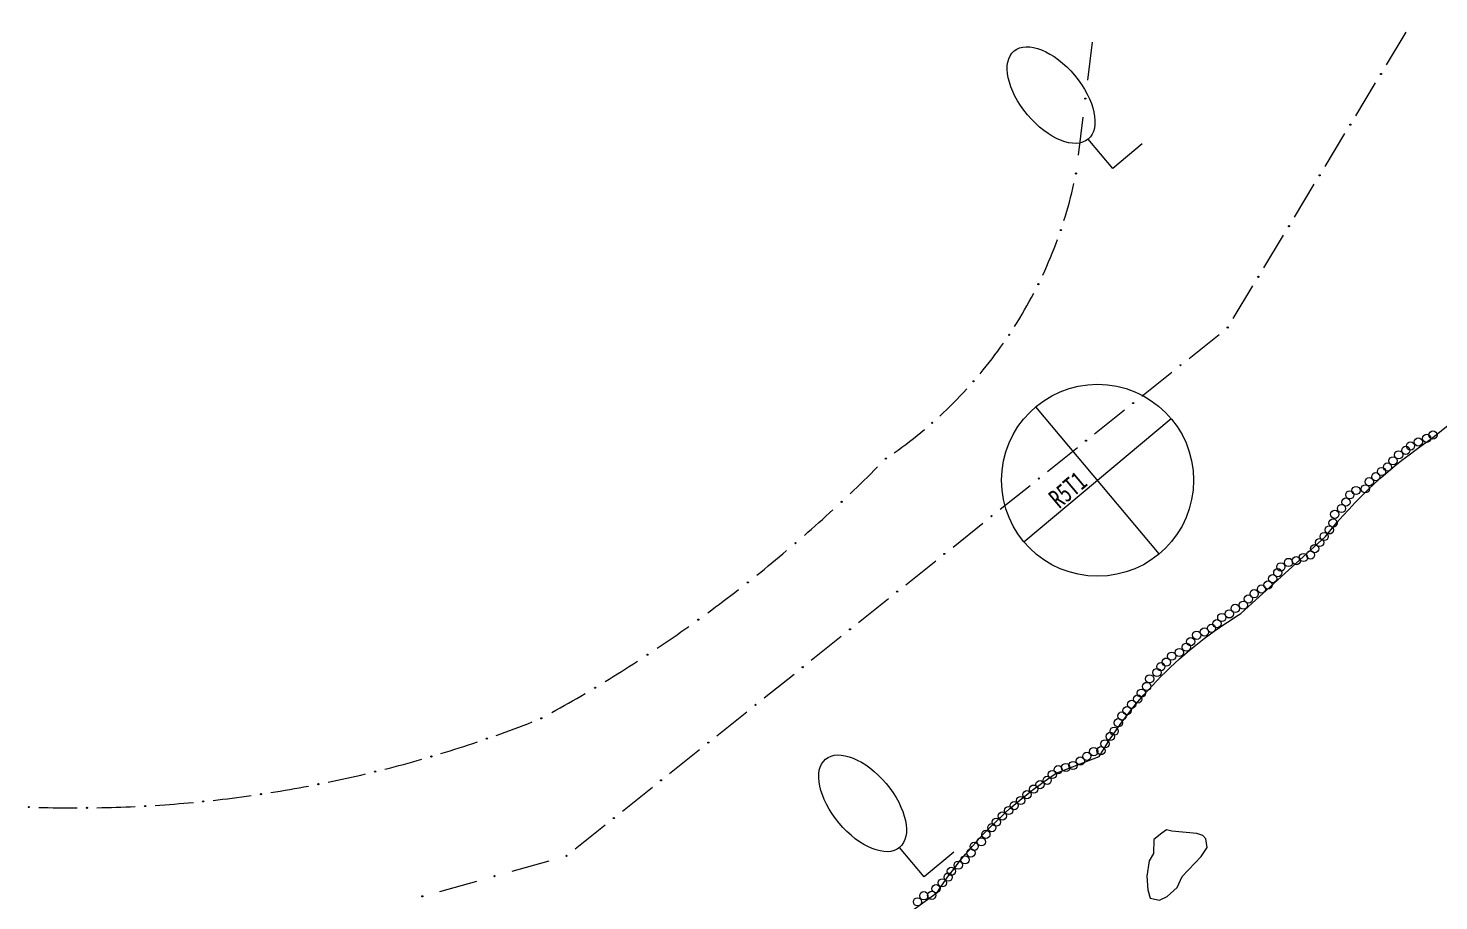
# Model space of a CAD drawing. Header units: metres. Extents: x -10443 to -4073, y -33280 to -26846.
# Drawn here: x -7944.17 to -7925.81, y -29517.36 to -29506 of the extents above; entities that cross this region are included whole.
import ezdxf
from ezdxf.enums import TextEntityAlignment as Align

# ---------------------------------------------------------------- set-up
doc = ezdxf.new("R2010")
doc.units = ezdxf.units.M
doc.header["$MEASUREMENT"] = 0
doc.linetypes.add('CONTINUOUS_1', pattern=[0])
doc.linetypes.add('CONTINUOUS_2', pattern=[0])
for name, color, linetype, lineweight in [('園路', 241, 'CONTINUOUS_2', 18), ('基準点', 254, 'CONTINUOUS_2', 18), ('木', 254, 'CONTINUOUS_2', 18), ('木材', 241, 'CONTINUOUS_2', 18), ('石', 241, 'CONTINUOUS_2', 18), ('護岸', 241, 'CONTINUOUS_2', 18)]:
    doc.layers.add(name, color=color, linetype=linetype, lineweight=lineweight)
doc.styles.add('MS Gothic', font='MS Gothic.ttf')

msp = doc.modelspace()

# ---------------------------------------------------------------- hatches: boundary and pattern name
at = {"layer": '園路', "linetype": 'CONTINUOUS_1', "lineweight": 18}
for points in [[(-7926.556, -29506.595, 1), (-7926.571, -29506.595, 1)], [(-7930.406, -29506.916, 1), (-7930.421, -29506.916, 1)], [(-7926.955, -29507.255, 1), (-7926.97, -29507.255, 1)], [(-7930.526, -29507.892, 1), (-7930.541, -29507.892, 1)], [(-7927.354, -29507.916, 1), (-7927.369, -29507.916, 1)], [(-7930.724, -29508.628, 1), (-7930.739, -29508.628, 1)], [(-7927.753, -29508.577, 1), (-7927.768, -29508.577, 1)], [(-7931.016, -29509.332, 1), (-7931.031, -29509.332, 1)], [(-7928.152, -29509.237, 1), (-7928.167, -29509.237, 1)], [(-7928.551, -29509.898, 1), (-7928.566, -29509.898, 1)], [(-7931.397, -29509.993, 1), (-7931.412, -29509.993, 1)], [(-7929.166, -29510.389, 1), (-7929.181, -29510.389, 1)], [(-7931.86, -29510.598, 1), (-7931.875, -29510.598, 1)], [(-7929.781, -29510.881, 1), (-7929.796, -29510.881, 1)], [(-7932.398, -29511.139, 1), (-7932.413, -29511.139, 1)], [(-7930.396, -29511.372, 1), (-7930.411, -29511.372, 1)], [(-7933.002, -29511.605, 1), (-7933.017, -29511.605, 1)], [(-7931.011, -29511.863, 1), (-7931.026, -29511.863, 1)], [(-7933.578, -29512.168, 1), (-7933.593, -29512.168, 1)], [(-7931.625, -29512.355, 1), (-7931.64, -29512.355, 1)], [(-7934.178, -29512.705, 1), (-7934.193, -29512.705, 1)], [(-7932.24, -29512.846, 1), (-7932.255, -29512.846, 1)], [(-7934.799, -29513.217, 1), (-7934.814, -29513.217, 1)], [(-7932.855, -29513.337, 1), (-7932.87, -29513.337, 1)], [(-7935.442, -29513.702, 1), (-7935.457, -29513.702, 1)], [(-7933.47, -29513.829, 1), (-7933.485, -29513.829, 1)], [(-7936.105, -29514.159, 1), (-7936.12, -29514.159, 1)], [(-7934.084, -29514.32, 1), (-7934.099, -29514.32, 1)], [(-7936.787, -29514.588, 1), (-7936.802, -29514.588, 1)], [(-7934.699, -29514.812, 1), (-7934.714, -29514.812, 1)], [(-7937.486, -29514.988, 1), (-7937.501, -29514.988, 1)], [(-7938.196, -29515.252, 1), (-7938.211, -29515.252, 1)], [(-7935.314, -29515.303, 1), (-7935.329, -29515.303, 1)], [(-7938.918, -29515.484, 1), (-7938.933, -29515.484, 1)], [(-7939.65, -29515.681, 1), (-7939.665, -29515.681, 1)], [(-7935.929, -29515.794, 1), (-7935.944, -29515.794, 1)], [(-7941.137, -29515.974, 1), (-7941.152, -29515.974, 1)], [(-7940.39, -29515.845, 1), (-7940.405, -29515.845, 1)], [(-7944.16, -29516.143, 1), (-7944.175, -29516.143, 1)], [(-7943.402, -29516.153, 1), (-7943.417, -29516.153, 1)], [(-7942.644, -29516.129, 1), (-7942.659, -29516.129, 1)], [(-7941.889, -29516.069, 1), (-7941.904, -29516.069, 1)], [(-7936.543, -29516.286, 1), (-7936.558, -29516.286, 1)], [(-7937.158, -29516.777, 1), (-7937.173, -29516.777, 1)], [(-7938.097, -29517.042, 1), (-7938.112, -29517.042, 1)], [(-7939.035, -29517.306, 1), (-7939.05, -29517.306, 1)]]:
    msp.add_hatch(color=241, dxfattribs=at).paths.add_polyline_path(points, flags=0)

# ---------------------------------------------------------------- linework, layer by layer
at = {"layer": '園路', "color": 1, "linetype": 'CONTINUOUS_1', "lineweight": 18}
for p, q in [((-7926.493, -29506.478), (-7926.235, -29506.05)), ((-7930.323, -29506.18), (-7930.384, -29506.677)), ((-7926.892, -29507.139), (-7926.634, -29506.711)), ((-7930.443, -29507.156), (-7930.504, -29507.652)), ((-7927.291, -29507.8), (-7927.033, -29507.372)), ((-7927.691, -29508.46), (-7927.432, -29508.032)), ((-7928.09, -29509.121), (-7927.831, -29508.693)), ((-7928.489, -29509.781), (-7928.23, -29509.353)), ((-7929.062, -29510.3), (-7928.671, -29509.987)), ((-7929.676, -29510.791), (-7929.286, -29510.479)), ((-7930.291, -29511.282), (-7929.901, -29510.97)), ((-7930.906, -29511.774), (-7930.515, -29511.462)), ((-7931.521, -29512.265), (-7931.13, -29511.953)), ((-7932.135, -29512.756), (-7931.745, -29512.444)), ((-7932.75, -29513.248), (-7932.36, -29512.936)), ((-7933.365, -29513.739), (-7932.974, -29513.427)), ((-7933.98, -29514.231), (-7933.589, -29513.918)), ((-7934.595, -29514.722), (-7934.204, -29514.41)), ((-7935.209, -29515.213), (-7934.819, -29514.901)), ((-7935.824, -29515.705), (-7935.434, -29515.393)), ((-7936.439, -29516.196), (-7936.048, -29515.884)), ((-7937.054, -29516.688), (-7936.663, -29516.375)), ((-7937.876, -29516.977), (-7937.394, -29516.842)), ((-7938.814, -29517.242), (-7938.333, -29517.106))]:
    msp.add_line(p, q, dxfattribs=at)
for centre in [(-7926.564, -29506.595), (-7930.413, -29506.916), (-7926.963, -29507.255), (-7930.533, -29507.892), (-7927.362, -29507.916), (-7930.731, -29508.628), (-7927.761, -29508.577), (-7931.024, -29509.332), (-7928.16, -29509.237), (-7928.559, -29509.898), (-7931.405, -29509.993), (-7929.174, -29510.389), (-7931.868, -29510.598), (-7929.789, -29510.881), (-7932.406, -29511.139), (-7930.403, -29511.372), (-7933.009, -29511.605), (-7931.018, -29511.863), (-7933.585, -29512.168), (-7931.633, -29512.355), (-7934.185, -29512.705), (-7932.248, -29512.846), (-7934.807, -29513.217), (-7932.862, -29513.337), (-7935.45, -29513.702), (-7933.477, -29513.829), (-7936.113, -29514.159), (-7934.092, -29514.32), (-7936.794, -29514.588), (-7934.707, -29514.812), (-7937.494, -29514.988), (-7938.204, -29515.252), (-7935.321, -29515.303), (-7938.926, -29515.484), (-7939.657, -29515.681), (-7935.936, -29515.794), (-7941.144, -29515.974), (-7940.397, -29515.845), (-7944.167, -29516.143), (-7943.409, -29516.153), (-7942.652, -29516.129), (-7941.896, -29516.069), (-7936.551, -29516.286), (-7937.166, -29516.777), (-7938.104, -29517.042), (-7939.043, -29517.306)]:
    msp.add_circle(centre, 0.0075, dxfattribs=at)
for centre, radius, start, end in [((-7936.291, -29506.735), 5.873, 342.4763, 347.3542), ((-7936.291, -29506.735), 5.873, 335.0323, 339.9102), ((-7936.291, -29506.735), 5.873, 327.5882, 332.4661), ((-7936.291, -29506.735), 5.873, 320.1441, 325.022), ((-7936.291, -29506.735), 5.873, 312.7, 317.5779), ((-7936.291, -29506.735), 5.873, 305.256, 310.1339), ((-7946.588, -29498.266), 19.034, 313.5467, 315.0518), ((-7946.588, -29498.266), 19.034, 311.1224, 312.6274), ((-7946.588, -29498.266), 19.034, 308.6981, 310.2031), ((-7946.588, -29498.266), 19.034, 306.2737, 307.7788), ((-7946.588, -29498.266), 19.034, 303.8494, 305.3545), ((-7946.588, -29498.266), 19.034, 301.4251, 302.9302), ((-7946.588, -29498.266), 19.034, 299.0008, 300.5058), ((-7943.564, -29499.775), 16.379, 289.555, 291.3041), ((-7943.564, -29499.775), 16.379, 286.9034, 288.6525), ((-7943.564, -29499.775), 16.379, 284.2518, 286.0009), ((-7943.564, -29499.775), 16.379, 281.6002, 283.3493), ((-7943.564, -29499.775), 16.379, 276.2971, 278.0461), ((-7943.564, -29499.775), 16.379, 278.9487, 280.6977), ((-7943.564, -29499.775), 16.379, 268.3423, 270.0914), ((-7943.564, -29499.775), 16.379, 270.9939, 272.7429), ((-7943.564, -29499.775), 16.379, 273.6455, 275.3945)]:
    msp.add_arc(centre, radius, start, end, dxfattribs=at)
at = {"layer": '基準点', "color": 1, "linetype": 'CONTINUOUS_2', "lineweight": 18}
for p, q in [((-7929.45, -29512.845), (-7931.056, -29510.929)), ((-7931.211, -29512.69), (-7929.295, -29511.084))]:
    msp.add_line(p, q, dxfattribs=at)
msp.add_circle((-7930.253, -29511.887), 1.25, dxfattribs=at)
at = {"layer": '木', "color": 1, "linetype": 'CONTINUOUS_1', "lineweight": 18}
for p, q in [((-7930.054, -29507.828), (-7930.376, -29507.445)), ((-7929.671, -29507.507), (-7930.054, -29507.828)), ((-7932.509, -29517.051), (-7932.83, -29516.668)), ((-7932.126, -29516.73), (-7932.509, -29517.051))]:
    msp.add_line(p, q, dxfattribs=at)
for centre in [(-7930.858, -29506.87), (-7933.312, -29516.094)]:
    msp.add_ellipse(centre, major_axis=(-0.482, 0.575), ratio=0.533333, dxfattribs=at)
at = {"layer": '木材', "color": 4, "linetype": 'CONTINUOUS_2', "lineweight": 18}
for centre in [(-7926.179, -29511.44), (-7926.078, -29511.388), (-7925.968, -29511.341), (-7925.887, -29511.298), (-7926.406, -29511.634), (-7926.333, -29511.555), (-7926.24, -29511.497), (-7926.556, -29511.772), (-7926.479, -29511.715), (-7926.768, -29511.998), (-7926.716, -29511.906), (-7926.63, -29511.84), (-7927.019, -29512.171), (-7926.969, -29512.077), (-7926.888, -29512.02), (-7927.165, -29512.33), (-7927.078, -29512.254), (-7927.235, -29512.533), (-7927.187, -29512.443), (-7927.361, -29512.697), (-7927.303, -29512.619), (-7927.573, -29512.893), (-7927.481, -29512.86), (-7927.426, -29512.778), (-7927.907, -29513.091), (-7927.867, -29513.015), (-7927.768, -29512.957), (-7927.665, -29512.933), (-7928.035, -29513.25), (-7927.973, -29513.169), (-7928.289, -29513.433), (-7928.214, -29513.365), (-7928.119, -29513.304), (-7928.538, -29513.627), (-7928.461, -29513.556), (-7928.355, -29513.514), (-7928.77, -29513.815), (-7928.698, -29513.754), (-7928.636, -29513.674), (-7929.041, -29513.988), (-7928.962, -29513.905), (-7928.862, -29513.864), (-7929.289, -29514.178), (-7929.188, -29514.13), (-7929.098, -29514.061), (-7929.48, -29514.39), (-7929.429, -29514.314), (-7929.358, -29514.255), (-7929.613, -29514.572), (-7929.576, -29514.473), (-7929.73, -29514.736), (-7929.683, -29514.66), (-7929.87, -29514.887), (-7929.81, -29514.806), (-7929.982, -29515.045), (-7929.936, -29514.957), (-7930.157, -29515.319), (-7930.087, -29515.223), (-7930.037, -29515.154), (-7930.393, -29515.482), (-7930.303, -29515.42), (-7930.209, -29515.409), (-7930.766, -29515.656), (-7930.667, -29515.628), (-7930.573, -29515.602), (-7930.478, -29515.543), (-7931.002, -29515.85), (-7930.909, -29515.794), (-7930.843, -29515.719), (-7931.172, -29515.981), (-7931.084, -29515.909), (-7931.411, -29516.188), (-7931.339, -29516.124), (-7931.254, -29516.057), (-7931.63, -29516.411), (-7931.571, -29516.34), (-7931.493, -29516.26), (-7931.766, -29516.596), (-7931.707, -29516.499), (-7931.902, -29516.741), (-7931.859, -29516.655), (-7932.067, -29516.9), (-7931.978, -29516.83), (-7932.274, -29517.129), (-7932.198, -29517.055), (-7932.157, -29516.979), (-7932.515, -29517.298), (-7932.412, -29517.292), (-7932.356, -29517.206), (-7932.597, -29517.377)]:
    msp.add_circle(centre, 0.0535, dxfattribs=at)
at = {"layer": '石', "color": 4, "linetype": 'CONTINUOUS_2', "lineweight": 18, "flags": 128}
msp.add_lwpolyline([(-7929.583, -29516.843), (-7929.61, -29517.043), (-7929.599, -29517.221), (-7929.57, -29517.331), (-7929.449, -29517.357), (-7929.349, -29517.308), (-7929.216, -29517.189), (-7929.153, -29517.048), (-7928.906, -29516.787), (-7928.826, -29516.671), (-7928.843, -29516.558), (-7928.883, -29516.511), (-7928.962, -29516.488), (-7929.288, -29516.458), (-7929.354, -29516.439), (-7929.415, -29516.483), (-7929.522, -29516.566), (-7929.523, -29516.747), (-7929.583, -29516.843)], dxfattribs=at)
at = {"layer": '護岸', "color": 1, "lineweight": 18, "flags": 128}
msp.add_lwpolyline([(-7912.45, -29581.862), (-7918.543, -29585.261), (-7918.892, -29584.432), (-7919.487, -29584.063), (-7919.631, -29583.657), (-7920.146, -29583.134), (-7920.457, -29582.659), (-7920.509, -29582.23), (-7920.912, -29581.514), (-7921.218, -29580.705), (-7921.428, -29579.702), (-7921.1, -29578.57), (-7921.441, -29577.815), (-7921.62, -29576.685), (-7921.344, -29576.307), (-7921.314, -29576.003), (-7920.979, -29575.547), (-7920.813, -29574.851), (-7920.49, -29574.097), (-7919.859, -29573.095), (-7919.816, -29572.476, -0.288423), (-7918.81, -29571.11), (-7918.581, -29570.411), (-7918.358, -29569.775), (-7917.989, -29568.752), (-7917.639, -29568.504), (-7917.279, -29567.66), (-7917.023, -29567.191), (-7916.753, -29566.501), (-7916.316, -29566.114), (-7915.988, -29565.62), (-7915.84, -29565.122), (-7915.484, -29564.761), (-7915.325, -29563.775), (-7915.273, -29563.314), (-7914.96, -29562.876), (-7915.002, -29562.301), (-7914.707, -29560.939), (-7914.33, -29559.7, 0.194338), (-7917.22, -29546.765, 0.069516), (-7923.025, -29539.812), (-7924.976, -29538.062), (-7925.905, -29536.865), (-7927.1, -29536.237), (-7928.19, -29535.644), (-7928.948, -29534.702), (-7929.929, -29534.723), (-7930.151, -29534.316), (-7930.235, -29533.574), (-7930.46, -29533.411), (-7930.917, -29532.971), (-7931.3, -29532.161), (-7931.314, -29531.643, -0.024416), (-7931.642, -29531.023, -0.125332), (-7932.78, -29529.052), (-7933.201, -29527.981, 0.231484), (-7934.194, -29527.13), (-7934.671, -29526.652), (-7934.879, -29525.484, -0.264542), (-7936.216, -29524.65), (-7936.552, -29524.426), (-7936.657, -29524.056), (-7936.857, -29523.823), (-7937.169, -29524.031), (-7938.551, -29523.928, 0.025048), (-7939.01, -29523.963), (-7939.431, -29524.182), (-7939.618, -29524.088), (-7940.04, -29524.215), (-7940.211, -29524.025), (-7940.101, -29523.77), (-7940.304, -29520.437), (-7939.766, -29520.321), (-7938.368, -29520.417), (-7937.261, -29520.146), (-7936.807, -29519.697), (-7936.373, -29519.63), (-7936.31, -29519.62), (-7934.652, -29518.95), (-7934.636, -29519.014), (-7934.494, -29518.655), (-7933.889, -29518.262), (-7933.356, -29517.94), (-7932.78, -29517.573), (-7932.341, -29517.254, -0.101763), (-7930.792, -29515.702), (-7930.233, -29515.485, -0.124184), (-7928.386, -29513.623), (-7927.286, -29512.617, -0.076263), (-7925.912, -29511.349), (-7925.666, -29511.151), (-7925.093, -29510.775), (-7924.916, -29510.71), (-7924.547, -29510.483), (-7924.427, -29510.037, 0.12791), (-7923.562, -29509.261, -0.12455), (-7922.705, -29508.017, 0.042697), (-7921.253, -29506.928, -0.143457), (-7920.251, -29505.61, -0.24416), (-7916.01, -29502.496), (-7914.313, -29501.685), (-7914.019, -29501.214), (-7912.337, -29499.863), (-7910.137, -29498.324), (-7908.073, -29497.231), (-7906.706, -29496.348), (-7905.48, -29495.237, -0.056829), (-7902.436, -29492.995, -0.036659), (-7897.846, -29491.108), (-7897.015, -29490.91), (-7896.202, -29490.283), (-7895.07, -29489.579), (-7894.411, -29489.146), (-7893.7, -29488.484), (-7893.216, -29488.145, -0.222982), (-7891.693, -29486.57), (-7891.316, -29486.502), (-7891.082, -29486.074), (-7888.441, -29483.145), (-7888.37, -29482.739), (-7887.804, -29482.412), (-7887.196, -29481.704), (-7886.723, -29480.913), (-7886.337, -29480.588, -0.123015), (-7883.749, -29477.429), (-7882.062, -29476.161, -0.129953), (-7879.918, -29474.593), (-7876.575, -29472.216), (-7872.917, -29471.105), (-7872.318, -29470.588), (-7871.084, -29470.388), (-7869.982, -29469.676), (-7868.422, -29468.997), (-7867.466, -29468.793), (-7864.066, -29467.339), (-7862.978, -29467.032), (-7862.623, -29466.86), (-7862.018, -29465.781), (-7861.321, -29465.767), (-7860.755, -29465.578), (-7859.888, -29464.858), (-7859.698, -29464.054), (-7860.132, -29463.405), (-7859.18, -29461.795), (-7858.439, -29460.672, -0.222516), (-7856.241, -29455.341), (-7855.569, -29454.811), (-7854.332, -29454.105), (-7852.287, -29453.774, -0.125683), (-7846.07, -29453.631), (-7839.624, -29455.718), (-7836.702, -29456.426), (-7836.082, -29456.91), (-7833.788, -29458.073), (-7832.161, -29459.106), (-7830.976, -29460.124), (-7830.114, -29460.486), (-7829.127, -29461.689), (-7827.574, -29463.12), (-7824.963, -29465.154), (-7823.152, -29466.944), (-7821.527, -29468.842), (-7819.952, -29469.481), (-7819.547, -29469.965), (-7817.905, -29470.861), (-7817.095, -29471.218), (-7815.793, -29471.773), (-7815.06, -29472.084), (-7813.805, -29472.113), (-7812.721, -29471.873), (-7811.412, -29472.329), (-7809.619, -29473.554, -0.376867), (-7808.603, -29477.905), (-7810.031, -29478.461), (-7811.372, -29479.585), (-7814.83, -29479.869), (-7819.656, -29478.088), (-7820.364, -29478.162), (-7821.829, -29479.024), (-7824.693, -29482.344), (-7826.484, -29485.472), (-7827.36, -29486.756), (-7827.419, -29487.223), (-7828.163, -29488.869), (-7828.778, -29489.236), (-7828.866, -29489.837), (-7829.65, -29490.297), (-7830.175, -29491.183), (-7830.503, -29492.578), (-7831.483, -29495.278, 0.089045), (-7831.874, -29505.042, 0.164021), (-7829.786, -29511.434), (-7829.314, -29512.444), (-7828.82, -29512.823), (-7827.479, -29514.775), (-7825.884, -29516.793, 0.188853), (-7822.833, -29518.768, -0.31035), (-7818.103, -29523.784), (-7818.006, -29524.748), (-7817.922, -29525.742, -0.135695), (-7820.185, -29531.02, 0.046883), (-7821.873, -29533.913), (-7822.154, -29534.795), (-7822.208, -29535.199), (-7822.513, -29535.744), (-7822.746, -29536.222), (-7822.969, -29536.562), (-7826.09, -29535.446), (-7825.627, -29534.418), (-7826.501, -29533.347), (-7828.047, -29533.36), (-7830.703, -29532.479), (-7830.495, -29531.323), (-7830.325, -29529.811), (-7829.931, -29528.324), (-7829.918, -29528.191), (-7829.628, -29526.754), (-7829.68, -29525.611), (-7829.867, -29524.794, 0.110139), (-7830.54, -29522.264), (-7831.542, -29522.374), (-7834.724, -29517.698), (-7835.571, -29516.728), (-7837.263, -29514.672), (-7837.59, -29513.183), (-7838.299, -29511.362, -0.14227), (-7838.219, -29502.627), (-7837.117, -29496.853), (-7836.34, -29493.44), (-7835.487, -29489.215), (-7834.517, -29486.163), (-7833.215, -29483.706), (-7832.823, -29481.895), (-7832.747, -29478.825), (-7832.667, -29477.569), (-7833.058, -29475.821), (-7834.441, -29474.774), (-7834.275, -29474.108), (-7834.733, -29473.602), (-7836.657, -29472.664), (-7838.187, -29472.333), (-7840.085, -29471.916), (-7845.18, -29471.158), (-7847.378, -29471.561), (-7848.847, -29471.361), (-7850.121, -29471.294), (-7851.466, -29471.968), (-7852.084, -29472.353), (-7853.124, -29472.665), (-7854.294, -29473.449), (-7855.965, -29474.53), (-7858.437, -29476.374), (-7860.704, -29478.326), (-7861.925, -29479.58), (-7863.398, -29481.162), (-7866.587, -29482.702), (-7868.181, -29483.216), (-7870.553, -29484.218), (-7871.139, -29484.561), (-7872.425, -29484.833), (-7872.857, -29485.163), (-7873.666, -29485.391), (-7874.218, -29485.832), (-7874.735, -29486.145), (-7874.89, -29486.418), (-7875.577, -29486.83), (-7875.965, -29486.826), (-7877.2, -29487.357), (-7877.9, -29487.857), (-7878.785, -29488.281), (-7879.386, -29488.873), (-7881.048, -29490.466), (-7881.916, -29491.709), (-7882.919, -29493.013), (-7883.469, -29493.532), (-7883.965, -29493.56), (-7884.742, -29494.344), (-7885.799, -29495.004), (-7887.432, -29495.698), (-7888.184, -29495.835), (-7889.394, -29496.278), (-7890.397, -29496.824), (-7891.153, -29496.865), (-7892.08, -29497.082), (-7892.903, -29497.279), (-7893.828, -29497.407), (-7894.289, -29497.564), (-7895.002, -29498.206), (-7895.718, -29497.994), (-7896.456, -29497.822), (-7897.487, -29497.601), (-7897.914, -29497.792), (-7898.217, -29498.026), (-7898.909, -29498.563), (-7899.866, -29499.333), (-7900.181, -29499.96), (-7900.698, -29500.443), (-7901.439, -29500.914), (-7902.125, -29501.283), (-7903.527, -29501.732), (-7905.304, -29502.413), (-7907.873, -29503.514), (-7909.358, -29505.039), (-7910.674, -29507.125), (-7911.816, -29508.892), (-7912.156, -29509.486), (-7912.633, -29509.952), (-7913.205, -29510.267), (-7914.008, -29510.996), (-7914.78, -29511.973), (-7915.155, -29512.608), (-7915.562, -29512.998), (-7916.064, -29513.162), (-7917.263, -29513.936), (-7918.367, -29515.093), (-7918.46, -29515.65), (-7919.938, -29517.471), (-7920.365, -29517.914), (-7920.636, -29518.332), (-7921.465, -29519.335), (-7921.737, -29519.663), (-7922.01, -29520.086), (-7922.466, -29520.703), (-7923.144, -29520.996), (-7923.762, -29521.733), (-7923.902, -29523.286), (-7923.954, -29524.137), (-7923.329, -29526.256), (-7922.953, -29527.28), (-7922.205, -29528.349), (-7921.568, -29529.482), (-7920.874, -29531.104), (-7920.767, -29531.935), (-7920.519, -29533.122), (-7919.804, -29534.367), (-7919.125, -29535.477), (-7918.83, -29535.801), (-7918.522, -29535.872), (-7917.197, -29537.791), (-7916.6, -29539.014), (-7916.566, -29539.316), (-7916.089, -29540.002), (-7915.821, -29540.151), (-7914.042, -29542.743), (-7913.045, -29543.84), (-7912.728, -29544.518), (-7912.224, -29544.831), (-7911.256, -29546.325), (-7909.986, -29548.299), (-7909.916, -29548.592), (-7909.511, -29549.075), (-7909.099, -29549.828), (-7908.93, -29550.488), (-7908.964, -29551.022), (-7908.826, -29551.619), (-7908.417, -29552.133), (-7908.058, -29552.744), (-7907.947, -29553.661), (-7907.747, -29554.097), (-7908.09, -29555.362), (-7907.885, -29555.783), (-7908.408, -29560.055), (-7908.746, -29562.139), (-7909.632, -29565.991), (-7910.355, -29567.97), (-7910.93, -29569.837), (-7910.622, -29570.204), (-7911.439, -29573.333), (-7911.654, -29573.928), (-7911.64, -29574.311), (-7911.768, -29575.275), (-7912.096, -29576.106), (-7912.245, -29576.862), (-7912.461, -29578.375), (-7912.422, -29579.382), (-7912.45, -29581.862)], format="xyb", dxfattribs=at)

# ---------------------------------------------------------------- texts
at = {"layer": '基準点', "color": 1, "lineweight": 18, "style": 'MS Gothic'}
msp.add_text('R5T1', height=0.25, rotation=40, dxfattribs=at).set_placement((-7930.753, -29512.265), (-7930.37, -29511.943), align=Align.FIT)

doc.saveas('drawing.dxf')
